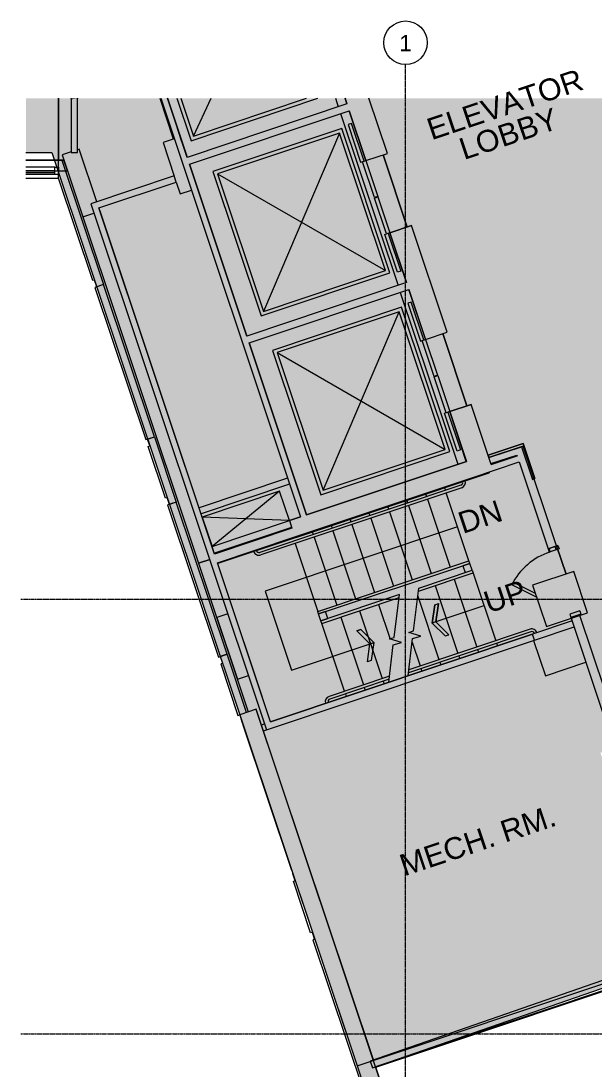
# Model space of a CAD drawing. Header units: inches. Extents: x 628 to 4002, y -382 to 1379.
# Drawn here: x 1584 to 1900, y 801 to 1379 of the extents above; entities that cross this region are included whole.
import ezdxf

# ---------------------------------------------------------------- set-up
doc = ezdxf.new("R2010")
doc.units = ezdxf.units.IN
doc.header["$MEASUREMENT"] = 0
doc.linetypes.add('Grid Line 1_2_', pattern=[0.875, 0.5, -0.125, 0.125, -0.125])
for name, color, linetype, lineweight in [('7200-WISCONSIN-AVE-6TH-FLOOR-031418_dwg', 8, 'Continuous', 9), ('A-DETL', 90, 'Continuous', 9), ('A-DETL-GENF', 92, 'Continuous', 9), ('A-DOOR', 31, 'Continuous', 13), ('A-DOOR-FRAM', 31, 'Continuous', 20), ('A-WALL', 113, 'Continuous', 13), ('A-WALL-PATT', 111, 'Continuous', 13), ('Bb-col', 7, 'Continuous', 9), ('Bb-cor', 7, 'Continuous', 9), ('Bb-glaz', 7, 'Continuous', 9), ('Bb-mullion', 7, 'Continuous', 9), ('Bb-txt', 7, 'Continuous', 9), ('I-WALL', 2, 'Continuous', 13), ('Propidex Polylines', 7, 'Continuous', 9), ('S-COLS', 52, 'Continuous', 13), ('S-GRID', 1, 'Continuous', 9), ('S-GRID-IDEN', 1, 'Continuous', 9)]:
    doc.layers.add(name, color=color, linetype=linetype, lineweight=lineweight)
doc.styles.add('Arial', font='arial.ttf', dxfattribs={"height": 12})
doc.styles.add('Swis721 Lt BT', font='swissl.ttf', dxfattribs={"height": 9})

# ---------------------------------------------------------------- blocks, each defined once
blk = doc.blocks.new('Concrete-Rectangular-Column - 24 x 24-4901126-6TH FLOOR DEMOLITION PLAN')
at = {"layer": 'S-COLS', "lineweight": 9}
blk.add_hatch(color=7, dxfattribs=at).paths.add_polyline_path([(12, -12), (12, 12), (-12, 12), (-12, -12)], flags=0)
at = {"layer": 'S-COLS', "color": 8, "lineweight": 20}
for p, q in [((12, 12), (-12, 12)), ((-12, 12), (-12, -12)), ((12, -12), (12, 12)), ((-12, -12), (12, -12))]:
    blk.add_line(p, q, dxfattribs=at)
blk = doc.blocks.new('Elevator Door-Center - 42_ x 84_-4852519-6TH FLOOR DEMOLITION PLAN')
at = {"layer": 'A-DOOR'}
for points in [[(-4.03, -8.25), (-4.03, -6.25), (-24.9, -6.25), (-24.9, -8.25)], [(17.1, -8.25), (17.1, -6.25), (-3.78, -6.25), (-3.78, -8.25), (11.88, -8.25)]]:
    blk.add_hatch(color=250, dxfattribs=at).paths.add_polyline_path(points, flags=0)
at = {"layer": 'A-DOOR', "color": 8, "lineweight": 20}
for p, q in [((-24.9, -8.25), (-24.9, -6.25)), ((-24.9, -6.25), (-4.03, -6.25)), ((-4.03, -8.25), (-24.9, -8.25)), ((-4.03, -6.25), (-4.03, -8.25)), ((-3.78, -8.25), (-3.78, -6.25)), ((-3.78, -6.25), (17.1, -6.25)), ((17.1, -8.25), (-3.78, -8.25)), ((17.1, -6.25), (17.1, -8.25))]:
    blk.add_line(p, q, dxfattribs=at)
blk = doc.blocks.new('Single Flush - OTJ_SOLIDFLUSH_ALUM-6381519-6TH FLOOR DEMOLITION PLAN')
at = {"layer": 'A-DOOR', "color": 8, "lineweight": 20}
for p, q in [((-8.65, -26.59), (0.96, -16.97)), ((3.44, -16.97), (-7.42, -27.82)), ((-7.42, -27.82), (-8.65, -26.59))]:
    blk.add_line(p, q, dxfattribs=at)
at = {"layer": 'A-DOOR', "lineweight": 9}
blk.add_arc((17.91, -2.5), 35.81, 179.5, 225, dxfattribs=at)
at = {"layer": 'A-DOOR-FRAM', "color": 8}
for p, q in [((-20, 3.25), (-20, -2.5)), ((-20, 3.25), (-18, 3.25)), ((-18, 3.25), (-18, -2.5)), ((18, 3.25), (18, -2.5)), ((18, 3.25), (20, 3.25)), ((20, 3.25), (20, -2.5)), ((-20, -2.5), (-18, -2.5)), ((18, -2.5), (20, -2.5))]:
    blk.add_line(p, q, dxfattribs=at)
blk = doc.blocks.new('Walls 3 - Walls 1-4934202-6TH FLOOR DEMOLITION PLAN')
at = {"layer": 'A-WALL', "lineweight": 9}
for points in [[(2833.37, 1153.94), (2834.67, 1154.37), (2828.65, 1172.39), (2846.67, 1178.42), (2846.23, 1179.72), (2826.91, 1173.26), (2831.18, 1160.49)], [(2751.21, 1126.48), (2751.57, 1126.59), (2745.11, 1145.92), (2725.81, 1139.46), (2726.25, 1138.16), (2744.24, 1144.18), (2744.72, 1142.75), (2745.19, 1144.5), (2751.17, 1126.59)]]:
    blk.add_hatch(color=7, dxfattribs=at).paths.add_polyline_path(points, flags=0)
at = {"layer": 'A-WALL', "color": 8, "lineweight": 20}
for p, q in [((2846.23, 1179.72), (2826.91, 1173.26)), ((2828.65, 1172.39), (2846.67, 1178.42)), ((2846.67, 1178.42), (2846.23, 1179.72)), ((2826.91, 1173.26), (2833.37, 1153.94)), ((2834.67, 1154.37), (2828.65, 1172.39)), ((2833.37, 1153.94), (2834.67, 1154.37)), ((2745.11, 1145.92), (2725.78, 1139.46)), ((2751.57, 1126.59), (2745.11, 1145.92)), ((2725.78, 1139.46), (2726.22, 1138.15)), ((2726.22, 1138.15), (2744.24, 1144.18)), ((2744.24, 1144.18), (2750.26, 1126.16)), ((2750.26, 1126.16), (2751.57, 1126.59))]:
    blk.add_line(p, q, dxfattribs=at)
blk = doc.blocks.new('7200-WISCONSIN-AVE-6TH-FLOOR-031418_dwg-5450642-6TH FLOOR DEMOLITION PLAN')
at = {"layer": 'Bb-col'}
for p, q in [((2646.76, 1336.44), (2647.79, 1333.36)), ((2649.06, 1329.57), (2653.49, 1316.3)), ((2559.59, 1303.88), (2555.78, 1315.27)), ((2565.29, 1286.81), (2560.86, 1300.08)), ((2553.6, 1290.25), (2555.81, 1283.64)), ((2555.81, 1283.64), (2561.97, 1285.7)), ((2502.03, 1271.07), (2508.19, 1273.13)), ((2511.52, 1274.24), (2510.93, 1275.99)), ((2625.52, 1106.61), (2713.76, 1136.11)), ((2726.23, 1130.25), (2726.38, 1129.78)), ((2616.05, 1103.45), (2622.2, 1105.5)), ((2596.83, 1019), (2585.42, 1053.14)), ((2772.15, 1048.08), (2749.76, 1040.6)), ((2750.87, 1037.27), (2757.37, 1017.83)), ((2757.37, 1017.83), (2779.76, 1025.32)), ((2587.35, 1015.83), (2593.51, 1017.89))]:
    blk.add_line(p, q, dxfattribs=at)
at = {"layer": 'Bb-col', "flags": 128}
for points in [[(2552.46, 1314.16), (2546.3, 1312.1), (2552.49, 1293.57)], [(2509.82, 1279.31), (2500.1, 1308.38), (2499.16, 1308.06)], [(2495.66, 1306.89), (2490.62, 1305.21), (2502.03, 1271.07)], [(2726.38, 1129.78), (2619.22, 1093.96), (2619.07, 1094.43)], [(2582.1, 1052.03), (2575.94, 1049.97), (2587.35, 1015.83)]]:
    blk.add_lwpolyline(points, dxfattribs=at)
at = {"layer": 'Bb-cor'}
for p, q in [((2499.15, 1336.44), (2499.16, 1336.41)), ((2544.49, 1336.44), (2551.99, 1314)), ((2548.7, 1336.44), (2559.59, 1303.88)), ((2553.98, 1336.44), (2561.79, 1313.06)), ((2561.79, 1313.06), (2631.73, 1336.44)), ((2563.05, 1315.59), (2625.42, 1336.44)), ((2641.49, 1336.44), (2643.04, 1331.78)), ((2647.79, 1333.36), (2646.76, 1336.44)), ((2644.32, 1327.98), (2676.02, 1233.15)), ((2658.25, 1302.07), (2649.06, 1329.57)), ((2486.59, 1298.38), (2470.6, 1298.38)), ((2560.86, 1300.08), (2592.56, 1205.24)), ((2488.03, 1294.38), (2470.6, 1294.38)), ((2470.6, 1292.38), (2488.59, 1292.38)), ((2576.35, 1294.73), (2669.05, 1241.36)), ((2668.72, 1261.29), (2669.69, 1261.61)), ((2680.76, 1234.72), (2671.57, 1262.23)), ((2671.59, 1262.25), (2683.42, 1266.2)), ((2677.29, 1229.35), (2708.99, 1134.51)), ((2691.22, 1203.44), (2682.03, 1230.93)), ((2593.83, 1201.45), (2625.53, 1106.62)), ((2609.32, 1196.09), (2702.02, 1142.73)), ((2701.69, 1162.65), (2702.66, 1162.98)), ((2713.73, 1136.1), (2704.54, 1163.59)), ((2704.56, 1163.61), (2716.39, 1167.57)), ((2727.51, 1134.38), (2741.71, 1139.13)), ((2615.07, 1126.84), (2566.24, 1110.52)), ((2616.18, 1123.52), (2567.35, 1107.2)), ((2710.74, 1122.97), (2599.77, 1085.88)), ((2711.21, 1121.55), (2600.25, 1084.46)), ((2691.29, 1118.05), (2691.77, 1116.63)), ((2701.72, 1121.54), (2702.2, 1120.12)), ((2681.81, 1111.72), (2694.33, 1074.26)), ((2692.24, 1115.21), (2704.77, 1077.75)), ((2659.99, 1107.59), (2660.47, 1106.17)), ((2660.95, 1104.75), (2673.47, 1067.29)), ((2671.38, 1108.23), (2683.9, 1070.77)), ((2617.31, 1099.65), (2574.64, 1085.39)), ((2639.13, 1100.62), (2639.6, 1099.2)), ((2649.56, 1104.11), (2650.04, 1102.68)), ((2650.51, 1101.26), (2663.04, 1063.8)), ((2619.22, 1093.96), (2576.54, 1079.7)), ((2628.7, 1097.13), (2629.17, 1095.71)), ((2629.65, 1094.29), (2642.17, 1056.82)), ((2640.08, 1097.77), (2652.6, 1060.31)), ((2619.22, 1090.8), (2631.74, 1053.34)), ((2759.31, 1088.06), (2759.94, 1086.17)), ((2585.42, 1053.14), (2576.39, 1080.16)), ((2687.26, 1064.51), (2717.42, 1074.6)), ((2706.99, 1071.11), (2719.51, 1033.65)), ((2696.55, 1067.62), (2709.08, 1030.16)), ((2686.92, 1061.74), (2698.64, 1026.67)), ((2654.82, 1053.67), (2667.34, 1016.21)), ((2665.25, 1057.16), (2671.64, 1038.06)), ((2644.39, 1050.18), (2656.91, 1012.72)), ((2749.38, 1042.05), (2681.78, 1019.45)), ((2748.91, 1043.47), (2681.98, 1021.1)), ((2605.71, 992.44), (2750.33, 1040.79)), ((2683.83, 1036.3), (2688.21, 1023.18)), ((2730.42, 1035.71), (2730.89, 1034.29)), ((2719.98, 1032.22), (2720.46, 1030.8)), ((2699.12, 1025.25), (2699.59, 1023.83)), ((2709.55, 1028.74), (2710.03, 1027.31)), ((2605.71, 992.44), (2596.83, 1019)), ((2688.69, 1021.76), (2689.16, 1020.34)), ((2671.3, 1017.53), (2637.94, 1006.38)), ((2671.09, 1015.88), (2638.42, 1004.96)), ((2667.82, 1014.79), (2668.3, 1013.36)), ((2646.96, 1007.81), (2647.43, 1006.39)), ((2657.39, 1011.3), (2657.86, 1009.88)), ((2617.33, 910.37), (2590.54, 990.51)), ((2600.61, 990.74), (2602.39, 991.33)), ((2601.72, 987.42), (2603.5, 988.01)), ((2617.33, 910.37), (2617.96, 908.48)), ((2627, 911.5), (2627.09, 911.53))]:
    blk.add_line(p, q, dxfattribs=at)
at = {"layer": 'Bb-cor', "flags": 128}
for points in [[(2470.6, 1302.38), (2490.51, 1302.38), (2513.49, 1233.63), (2509.69, 1232.36), (2508.42, 1236.15), (2507.48, 1235.83), (2488.59, 1292.38), (2488.59, 1298.63), (2488.59, 1336.44)], [(2556.08, 1336.44), (2563.05, 1315.59), (2572.96, 1336.44)], [(2643.69, 1317.24), (2601.71, 1218.86), (2669.05, 1241.36), (2643.69, 1317.24), (2576.35, 1294.73), (2601.71, 1218.86)], [(2488.59, 1298.63), (2488.59, 1302.38), (2470.6, 1302.38)], [(2574.8, 1084.9), (2573.37, 1089.18), (2616.05, 1103.45), (2567.99, 1105.31), (2511.52, 1274.24)], [(2670.62, 1261.91), (2677.59, 1241.06), (2675.69, 1240.42), (2668.72, 1261.29)], [(2634.69, 1120.22), (2702.02, 1142.73), (2676.66, 1218.6), (2609.32, 1196.09), (2634.69, 1120.22), (2676.66, 1218.6)], [(2703.59, 1163.28), (2710.56, 1142.42), (2708.66, 1141.79), (2701.69, 1162.65)], [(2725.81, 1139.48), (2745.11, 1145.93), (2751.57, 1126.6)], [(2610.66, 1119.57), (2567.99, 1105.31), (2573.37, 1089.18), (2616.05, 1103.45), (2610.66, 1119.57), (2573.37, 1089.18)], [(2633.96, 1046.7), (2633.48, 1048.12), (2632.21, 1051.91), (2715.67, 1079.81), (2715.2, 1081.23), (2702.68, 1118.7)], [(2762.63, 1089.17), (2763.26, 1087.28), (2759.94, 1086.17)], [(2670.89, 1014.23), (2673.39, 1034.77), (2677.99, 1036.09), (2671.28, 1038.17), (2673.9, 1038.92), (2676.77, 1062.59), (2633.48, 1048.12), (2637.28, 1049.39), (2636.01, 1053.18), (2632.21, 1051.91), (2631.74, 1053.34), (2715.2, 1081.23)], [(2681.58, 1017.8), (2684.08, 1038.34), (2688.67, 1039.66), (2681.97, 1041.74), (2684.58, 1042.49), (2687.46, 1066.16), (2716.94, 1076.02), (2715.67, 1079.81), (2711.88, 1078.54), (2713.15, 1074.75), (2716.94, 1076.02), (2729.94, 1037.13)], [(2646.48, 1009.23), (2633.96, 1046.7), (2676.57, 1060.94)], [(2592.41, 997.53), (2581.65, 1029.72), (2577.86, 1028.45), (2579.13, 1024.66), (2578.18, 1024.34), (2587.69, 995.89), (2588.63, 996.21), (2589.9, 992.41), (2590.54, 990.51)], [(2662.44, 805.79), (2597.76, 999.26), (2597.68, 999.23)], [(2668.62, 787.28), (2663.78, 801.77), (2839.11, 860.37), (2819.22, 919.89), (2812.34, 917.59), (2808.69, 928.5)], [(2630.01, 872.43), (2628.74, 876.23), (2627.79, 875.91), (2618.28, 904.37), (2619.23, 904.69), (2617.97, 908.48)], [(2630.04, 872.45), (2629.06, 872.12), (2657.12, 788.18), (2658.1, 788.51)]]:
    blk.add_lwpolyline(points, dxfattribs=at)
for points in [[(2600.45, 1216.33), (2671.58, 1240.1), (2644.95, 1319.77), (2573.82, 1295.99)], [(2655.4, 1301.12), (2657.3, 1301.75), (2650.33, 1322.62), (2648.43, 1321.99)], [(2541.54, 1149.69), (2513.48, 1233.63), (2508.74, 1232.04), (2536.8, 1148.1)], [(2633.42, 1117.69), (2704.55, 1141.47), (2677.92, 1221.13), (2606.79, 1197.36)], [(2688.37, 1202.49), (2690.27, 1203.12), (2683.3, 1223.98), (2681.4, 1223.35)], [(2553.59, 1113.65), (2549.8, 1112.38), (2548.53, 1116.18), (2547.58, 1115.86), (2538.07, 1144.31), (2539.02, 1144.63), (2537.76, 1148.43), (2541.55, 1149.69)], [(2581.65, 1029.72), (2553.59, 1113.65), (2548.85, 1112.07), (2576.91, 1028.13)], [(2670.9, 1109.66), (2670.43, 1111.08)], [(2681.34, 1113.14), (2680.86, 1114.57)]]:
    blk.add_lwpolyline(points, close=True, dxfattribs=at)
at = {"layer": 'Bb-cor'}
for centre, radius, start, end in [((2710.26, 1124.4), 1.5, 288.48362, 18.48361), ((2710.26, 1124.4), 3, 288.48214, 18.48213), ((2599.3, 1087.3), 3, 198.48362, 288.48362), ((2599.3, 1087.3), 1.5, 198.48215, 288.48215), ((2749.86, 1040.63), 3, 18.48214, 108.48214), ((2749.86, 1040.63), 1.5, 18.48509, 108.48509), ((2638.89, 1003.54), 3, 108.48471, 198.48471), ((2638.89, 1003.54), 1.5, 108.4851, 198.4851)]:
    blk.add_arc(centre, radius, start, end, dxfattribs=at)
at = {"layer": 'Bb-glaz'}
for p, q in [((2486.59, 1296.38), (2470.6, 1296.38)), ((2486.59, 1295.38), (2470.6, 1295.38))]:
    blk.add_line(p, q, dxfattribs=at)
at = {"layer": 'Bb-mullion', "flags": 128}
blk.add_lwpolyline([(2488.59, 1294.38), (2486.59, 1294.38), (2486.59, 1298.38), (2488.59, 1298.38)], close=True, dxfattribs=at)
at = {"layer": 'Bb-txt'}
blk.add_line((2723.48, 1056.45), (2694.72, 1046.83), dxfattribs=at)
at = {"layer": 'Bb-txt', "flags": 128}
for points in [[(2708.94, 1099.97), (2602.71, 1064.46), (2617.26, 1020.94), (2662.79, 1036.16)], [(2696.27, 1056.87), (2694.85, 1046.88), (2701.99, 1039.75), (2704.13, 1040.46), (2696.99, 1047.59), (2698.41, 1057.59), (2696.99, 1047.59), (2694.85, 1046.88), (2696.27, 1056.87), (2698.41, 1057.59)]]:
    blk.add_lwpolyline(points, dxfattribs=at)
for points in [[(2704.13, 1040.46), (2696.99, 1047.59), (2694.85, 1046.88), (2701.99, 1039.75)], [(2655.51, 1043.25), (2662.66, 1036.11), (2661.24, 1026.12), (2659.1, 1025.41), (2660.52, 1035.4), (2653.37, 1042.53)], [(2653.37, 1042.53), (2660.52, 1035.4), (2662.66, 1036.11), (2655.51, 1043.25)], [(2659.1, 1025.41), (2660.52, 1035.4), (2662.66, 1036.11), (2661.24, 1026.12)]]:
    blk.add_lwpolyline(points, close=True, dxfattribs=at)
at = {"layer": 'Propidex Polylines'}
for p, q in [((2488.59, 1336.44), (2488.59, 1302.38)), ((2667.74, 1305.23), (2681.05, 1265.4)), ((2681.05, 1265.4), (2667.74, 1305.23)), ((2700.71, 1206.6), (2714.02, 1166.76)), ((2714.02, 1166.76), (2700.71, 1206.6)), ((2727.51, 1134.38), (2741.71, 1139.13)), ((2741.71, 1139.13), (2727.51, 1134.38)), ((2763.57, 1089.49), (2768.8, 1073.87)), ((2768.8, 1073.87), (2763.57, 1089.49)), ((2751.44, 1037.47), (2773.26, 1044.76)), ((2751.44, 1037.47), (2773.26, 1044.76)), ((2601.64, 987.39), (2603.5, 988.01)), ((2601.64, 987.39), (2603.5, 988.01)), ((2839.04, 860.59), (2663.62, 801.96))]:
    blk.add_line(p, q, dxfattribs=at)
at = {"layer": 'Propidex Polylines', "flags": 128}
for points in [[(2470.6, 1296.38), (2493.57, 1296.38), (2491.56, 1302.38), (2488.59, 1302.38), (2488.59, 1336.44)], [(2488.59, 1302.38), (2491.56, 1302.38), (2493.57, 1296.38), (2565.95, 1079.84), (2572.12, 1081.9)], [(2620.02, 1094.75), (2620.17, 1094.28), (2726.38, 1129.79), (2726.23, 1130.25)], [(2726.23, 1130.25), (2726.38, 1129.79), (2620.17, 1094.28), (2620.02, 1094.75)], [(2572.12, 1081.9), (2565.95, 1079.84), (2593.36, 997.85)], [(2812.34, 917.59), (2819.22, 919.89), (2839.04, 860.59), (2663.62, 801.96)]]:
    blk.add_lwpolyline(points, dxfattribs=at)
at = {"layer": 'Bb-txt', "char_height": 12, "attachment_point": 1, "rotation": 18.48333, "line_spacing_factor": 0.941778, "style": 'Arial'}
for s, insert, width in [('ELEVATOR', (2690.72, 1324.62), 106.8075), ('LOBBY', (2708.61, 1313.71), 66.5527), ('DN', (2707.97, 1107.37), 28.7954), ('UP', (2722.14, 1063.54), 27.767), ('MECH. RM.', (2675.67, 918.43), 106.5136)]:
    blk.add_mtext(s, dxfattribs=dict(at, insert=insert, width=width))
blk = doc.blocks.new('Grid - Grid Head - Circle-50561-6TH FLOOR DEMOLITION PLAN')
at = {"layer": 'S-GRID-IDEN'}
blk.add_circle((0, 0), 0.125, dxfattribs=at)

msp = doc.modelspace()

# ---------------------------------------------------------------- hatches: boundary and pattern name
at = {"layer": 'A-DETL-GENF'}
h = msp.add_hatch(color=9, dxfattribs=at)
h.paths.add_polyline_path([(2940.08, 691.12), (2945.43, 691.12), (2945.43, 712.12), (2899.18, 712.12), (2899.18, 691.12), (2920.18, 691.12)], flags=0)
h.paths.add_polyline_path([(3028.18, 715.62), (3076.18, 715.62), (3076.18, 808.12), (3075.68, 808.12), (3075.68, 831.12), (3072.93, 831.12), (3072.93, 833.98), (3032.93, 833.98), (3032.93, 831.12), (3031.68, 831.12), (3031.68, 808.62), (2899.18, 808.62), (2899.18, 715.62), (3004.68, 715.62)], flags=0)
h.paths.add_polyline_path([(2859.68, 715.62), (2895.68, 715.62), (2895.68, 831.12), (2859.68, 831.12), (2859.68, 808.12), (2835.68, 808.12), (2835.68, 831.12), (2833.93, 831.12), (2833.93, 833.98), (2793.93, 833.98), (2793.93, 831.12), (2791.68, 831.12), (2791.68, 715.62), (2835.68, 715.62)], flags=0)
h.paths.add_polyline_path([(2759.18, 715.62), (2788.18, 715.62), (2788.18, 831.12), (2759.18, 831.12), (2759.18, 780.56)], flags=0)
h.paths.add_polyline_path([(3096.24, 766.13), (3098.43, 766.13), (3098.43, 808.12), (3079.68, 808.12), (3079.68, 766.13), (3084.99, 766.13)], flags=0)
h.paths.add_polyline_path([(1964.37, 1211.78), (1957.75, 1231.58), (1959.65, 1232.21), (1966.27, 1212.41), (1964.88, 1211.95)], flags=0)
h.paths.add_polyline_path([(1931.4, 1310.42), (1924.78, 1330.21), (1926.68, 1330.85), (1933.3, 1311.05)], flags=0)
h.paths.add_polyline_path([(1778.03, 805.76), (1949.48, 865.19), (1932.68, 915.45), (1924.38, 912.67), (1903.46, 975.27), (1911.29, 977.89), (1887.34, 1049.52), (1873.62, 1044.93), (1866.01, 1067.69), (1888.77, 1075.3), (1896.38, 1052.54), (1892.08, 1051.1), (1917.14, 976.15), (1909.31, 973.54), (1928.02, 917.58), (1934.89, 919.88), (1953.52, 864.14), (2038.06, 892.4), (2036.98, 895.52), (2037.45, 895.68), (2019.28, 948.09), (2056.29, 960.45), (2062, 943.39), (2106.57, 958.29), (2098.57, 982.23), (2101.89, 983.34), (2102.6, 981.21), (2150.97, 997.38), (2149.7, 1001.17), (2153.49, 1002.44), (2152.23, 1006.23), (2156.02, 1007.5), (2143.97, 1043.54), (2140.17, 1042.29), (2138.91, 1046.07), (2135.12, 1044.8), (2133.85, 1048.59), (2128.16, 1046.69), (2127.05, 1050.01), (2161.19, 1061.42), (2109.2, 1216.96), (1960.77, 1167.35), (1992.63, 1072.03), (2034.84, 1086.14), (2054.97, 1025.91), (2084.37, 1035.74), (2089.21, 1021.28), (2085.89, 1020.17), (2082.16, 1031.31), (2044.76, 1018.81), (2043.65, 1022.13), (2046.43, 1023.06), (2028.2, 1077.6), (1984.58, 1063.01), (2002.81, 1008.48), (2011.4, 1011.35), (2012.51, 1008.03), (2000.6, 1004.05), (1950.35, 1154.37), (1949.04, 1153.94), (1942.58, 1173.26), (1961.91, 1179.72), (1952.52, 1207.82), (1964.37, 1211.78), (1973.57, 1184.28), (2054.18, 1211.22), (2022.48, 1306.07), (1941.86, 1279.12), (1951.06, 1251.61), (1939.2, 1247.65), (1919.57, 1306.46), (1931.4, 1310.42), (1940.59, 1282.91), (2021.21, 1309.86), (2012.33, 1336.44), (1924.81, 1336.44), (1926.6, 1331.08), (1924.7, 1330.45), (1922.7, 1336.44), (1775.64, 1336.44), (1785.81, 1306.03), (1773.95, 1302.07), (1764.76, 1329.57), (1676.53, 1300.08), (1708.23, 1205.24), (1796.46, 1234.73), (1787.27, 1262.24), (1799.12, 1266.2), (1818.78, 1207.4), (1806.92, 1203.43), (1797.73, 1230.94), (1709.5, 1201.45), (1741.2, 1106.6), (1829.43, 1136.1), (1820.24, 1163.6), (1832.09, 1167.56), (1841.49, 1139.47), (1860.78, 1145.92), (1867.24, 1126.59), (1866.89, 1126.48), (1879.25, 1089.49), (1874.51, 1087.9), (1858.5, 1135.8), (1692.06, 1080.16), (1721.39, 992.43), (1866.01, 1040.78), (1867.12, 1037.46), (1719.18, 988), (1622.17, 1278.2), (1668.17, 1293.58), (1669.28, 1290.26), (1626.6, 1275.99), (1690.48, 1084.9), (1733.15, 1099.17), (1731.72, 1103.43), (1737.88, 1105.49), (1660.69, 1336.44), (1614.83, 1336.4), (1614.83, 1306.46), (1611.33, 1306.46), (1611.33, 1335.83), (1611.13, 1336.44), (1586.27, 1336.44), (1586.27, 1306.46), (1600.64, 1306.46), (1704.33, 996.28), (1713.34, 999.29), (1776.39, 810.66)], flags=0)
h.paths.add_polyline_path([(3004.68, 812.12), (3028.18, 812.12), (3028.18, 831.12), (3004.68, 831.12), (3004.68, 830.88)], flags=0)
h.paths.add_polyline_path([(2899.18, 812.12), (3001.18, 812.12), (3001.18, 831.12), (2987.68, 831.12), (2987.68, 833.98), (2912.68, 833.98), (2912.68, 831.12), (2899.18, 831.12), (2899.18, 825.79)], flags=0)
h.paths.add_polyline_path([(2041.85, 893.66), (2050.69, 896.62), (2830.14, 896.62), (2830.14, 1046.38), (2808.93, 1046.38), (2808.93, 1073.88), (2830.14, 1073.88), (2830.14, 1311.48), (2827.68, 1311.48), (2827.68, 1309.88), (2825.68, 1309.88), (2825.68, 1311.48), (2749.68, 1311.48), (2749.68, 1309.88), (2747.68, 1309.88), (2747.68, 1311.48), (2707.68, 1311.48), (2707.68, 1309.88), (2705.68, 1309.88), (2705.68, 1311.48), (2629.68, 1311.48), (2629.68, 1309.88), (2627.68, 1309.88), (2627.68, 1311.48), (2587.68, 1311.48), (2587.68, 1309.88), (2585.68, 1309.88), (2585.68, 1311.48), (2509.68, 1311.48), (2509.68, 1309.88), (2507.68, 1309.88), (2507.68, 1311.48), (2467.68, 1311.48), (2467.68, 1309.88), (2465.68, 1309.88), (2465.68, 1311.48), (2389.68, 1311.48), (2389.68, 1309.88), (2387.68, 1309.88), (2387.68, 1311.48), (2347.68, 1311.48), (2347.68, 1309.88), (2345.68, 1309.88), (2345.68, 1311.48), (2269.68, 1311.48), (2269.68, 1309.88), (2267.68, 1309.88), (2267.68, 1311.48), (2227.68, 1311.48), (2227.68, 1309.88), (2225.68, 1309.88), (2225.68, 1311.48), (2149.68, 1311.48), (2149.68, 1309.88), (2147.68, 1309.88), (2147.68, 1307.13), (2108.42, 1307.13), (2108.42, 1311.48), (2090.78, 1311.48), (2118.44, 1228.75), (2064.85, 1210.84), (2066.83, 1204.91), (2110.46, 1219.49), (2163.09, 1062.06), (2165.93, 1063.01), (2126.68, 1180.45), (2126.68, 1285.62), (2128.68, 1285.62), (2128.68, 1180.77), (2187.17, 1005.79), (2103.71, 977.89), (2114.36, 946.01), (2033.12, 918.86), (2041.15, 895.68)], flags=0)
h.paths.add_polyline_path([(2031.6, 923.23), (2057.89, 932.01), (2050.29, 954.76), (2023.75, 945.89), (2028.17, 933.12)], flags=0)
h.paths.add_polyline_path([(2061.21, 933.12), (2061.68, 933.28), (2060.14, 937.89), (2059.67, 937.73)], flags=0)
h.paths.add_polyline_path([(2065, 934.39), (2109.58, 949.29), (2108.04, 953.9), (2063.46, 939), (2064.81, 934.95)], flags=0)
h.paths.add_polyline_path([(2058.2, 942.12), (2058.68, 942.28), (2054.08, 956.03), (2053.61, 955.87), (2057.89, 943.05)], flags=0)
h.paths.add_polyline_path([(2152.87, 998.01), (2184.16, 1008.47), (2166.89, 1060.16), (2166.41, 1060), (2174.02, 1037.24), (2151.26, 1029.63), (2143.65, 1052.39), (2135.59, 1049.7), (2136.38, 1047.33), (2140.17, 1048.6), (2141.44, 1044.8), (2145.24, 1046.07), (2158.55, 1006.24), (2154.76, 1004.97), (2156.02, 1001.17), (2152.23, 999.91), (2152.82, 998.14)], flags=0)
h.paths.add_polyline_path([(2379.68, 1048.12), (2355.68, 1048.12), (2355.68, 1072.12), (2379.68, 1072.12)], flags=0)
h.paths.add_polyline_path([(2811.93, 1049.38), (2830.14, 1049.38), (2830.14, 1070.88), (2811.93, 1070.88)], flags=0)
h.paths.add_polyline_path([(2615.3, 1050.25), (2600.55, 1050.25), (2600.55, 1064.25), (2615.3, 1064.25)], flags=0)
h.paths.add_polyline_path([(2621.62, 1050.25), (2621.62, 1064.25), (2636.37, 1064.25), (2636.37, 1050.25)], flags=0)
h.paths.add_polyline_path([(1981.25, 1068.23), (1990.74, 1071.4), (1958.24, 1168.61), (1964.88, 1170.83), (1962.98, 1176.52), (1946.86, 1171.13), (1980.19, 1071.4)], flags=0)
h.paths.add_polyline_path([(1843.19, 1134.37), (1857.39, 1139.12), (1857.23, 1139.59), (1843.03, 1134.84)], flags=0)
h.paths.add_polyline_path([(1818.34, 1162.97), (1811.72, 1182.77), (1813.62, 1183.4), (1820.24, 1163.6)], flags=0)
h.paths.add_polyline_path([(1811.64, 1183), (1805.03, 1202.8), (1806.92, 1203.43), (1813.54, 1183.64), (1811.72, 1183.03)], flags=0)
h.paths.add_polyline_path([(2057.5, 1212.33), (2113.93, 1231.2), (2078.75, 1336.44), (2016.02, 1336.44), (2056.81, 1214.39)], flags=0)
h.paths.add_polyline_path([(1957.67, 1231.82), (1951.06, 1251.61), (1952.95, 1252.25), (1959.57, 1232.45), (1957.75, 1231.84)], flags=0)
h.paths.add_polyline_path([(1785.37, 1261.6), (1778.75, 1281.4), (1780.65, 1282.03), (1787.27, 1262.24)], flags=0)
h.paths.add_polyline_path([(1778.67, 1281.64), (1772.06, 1301.44), (1773.95, 1302.07), (1780.57, 1282.27), (1778.75, 1281.66)], flags=0)
h.paths.add_polyline_path([(2600.55, 1293.13), (2600.55, 1307.13), (2615.3, 1307.13), (2615.3, 1293.13), (2600.55, 1293.13)], flags=0)
h.paths.add_polyline_path([(2375.05, 1293.13), (2360.3, 1293.13), (2360.3, 1307.13), (2375.05, 1307.13)], flags=0)
h.paths.add_polyline_path([(2134.8, 1293.13), (2120.05, 1293.13), (2120.05, 1307.13), (2134.8, 1307.13)], flags=0)
h.paths.add_polyline_path([(1675.26, 1303.87), (1763.49, 1333.37), (1762.46, 1336.44), (1664.38, 1336.44), (1674.4, 1306.46)], flags=0)
at = {"layer": 'A-WALL-PATT', "lineweight": 9}
for points in [[(1611.33, 1335.83), (1614.82, 1336.44), (1611.13, 1336.44)], [(1611.33, 1306.46), (1614.83, 1306.46), (1614.83, 1336.4), (1611.33, 1335.83)], [(1737.88, 1105.49), (1741.2, 1106.6), (1664.38, 1336.44), (1660.69, 1336.44), (1717.02, 1167.92)], [(1676.53, 1300.08), (1764.76, 1329.57), (1763.49, 1333.37), (1675.26, 1303.87)], [(1626.6, 1275.99), (1669.28, 1290.26), (1668.17, 1293.58), (1625.49, 1279.31), (1625.86, 1278.2)], [(1718.07, 991.32), (1721.39, 992.43), (1625.49, 1279.31), (1622.17, 1278.2), (1715.37, 999.4)], [(1709.5, 1201.45), (1797.73, 1230.94), (1796.46, 1234.73), (1708.23, 1205.24)], [(1843.03, 1134.84), (1857.23, 1139.59), (1856.13, 1142.91), (1841.92, 1138.16), (1842.71, 1135.8)], [(1734.73, 1094.42), (1832.44, 1127.09), (1829.43, 1136.1), (1731.72, 1103.43), (1733.94, 1096.79)], [(1832.44, 1127.09), (1832.44, 1127.09), (1858.5, 1135.8), (1857.39, 1139.12), (1831.33, 1130.41)], [(1692.06, 1080.16), (1734.73, 1094.42), (1733.15, 1099.17), (1690.48, 1084.9)], [(1719.18, 988), (1867.12, 1037.46), (1866.01, 1040.78), (1718.07, 991.32)], [(1779.3, 801.96), (1950.75, 861.39), (1949.48, 865.19), (1778.03, 805.76)]]:
    msp.add_hatch(color=7, dxfattribs=at).paths.add_polyline_path(points, flags=0)
h = msp.add_hatch(color=7, dxfattribs=at)
h.paths.add_polyline_path([(1831.33, 1130.41), (1843.19, 1134.37), (1832.09, 1167.56), (1820.24, 1163.6), (1830.01, 1134.37)], flags=0)
h.paths.add_polyline_path([(1806.92, 1203.43), (1818.78, 1207.4), (1799.12, 1266.2), (1787.27, 1262.24), (1805.6, 1207.4)], flags=0)
h.paths.add_polyline_path([(1773.95, 1302.07), (1785.81, 1306.03), (1775.64, 1336.44), (1762.46, 1336.44), (1772.63, 1306.03)], flags=0)
h = msp.add_hatch(color=7, dxfattribs=at)
h.paths.add_polyline_path([(1912.4, 974.57), (1917.14, 976.15), (1892.06, 1051.1), (1887.34, 1049.52), (1911.87, 976.15)], flags=0)
h.paths.add_polyline_path([(1874.51, 1087.9), (1879.25, 1089.49), (1860.87, 1144.5), (1860.39, 1142.75), (1859.92, 1144.18), (1856.13, 1142.91), (1873.98, 1089.49)], flags=0)
h = msp.add_hatch(color=7, dxfattribs=at)
h.paths.add_polyline_path([(1906.16, 392.49), (1915.17, 395.5), (1903.07, 431.68), (1894.06, 428.67), (1903.07, 401.71)], flags=0)
h.paths.add_polyline_path([(1866.02, 512.54), (1875.03, 515.55), (1872.83, 522.16), (1868.6, 520.75), (1860.99, 543.51), (1865.22, 544.93), (1863.01, 551.54), (1854, 548.52), (1865.02, 515.55)], flags=0)
h.paths.add_polyline_path([(1825.96, 632.4), (1834.97, 635.41), (1822.89, 671.55), (1813.88, 668.54), (1815.95, 662.36)], flags=0)
h.paths.add_polyline_path([(1785.82, 752.47), (1794.83, 755.48), (1792.61, 762.12), (1788.31, 760.69), (1780.7, 783.45), (1785.01, 784.88), (1713.34, 999.29), (1704.33, 996.28), (1783.08, 760.69)], flags=0)

# ---------------------------------------------------------------- linework, layer by layer
at = {"layer": 'A-DETL'}
for p, q in [((1586.27, 1306.46), (1600.64, 1306.46)), ((1600.64, 1306.46), (1769.1, 802.49)), ((1769.1, 802.49), (2050.69, 896.62))]:
    msp.add_line(p, q, dxfattribs=at)
at = {"layer": 'A-WALL', "color": 8, "lineweight": 20}
for p, q in [((1829.43, 1136.1), (1741.2, 1106.6)), ((1734.73, 1094.42), (1832.44, 1127.09)), ((1737.88, 1105.49), (1731.72, 1103.43)), ((1731.72, 1103.43), (1733.15, 1099.17)), ((1713.34, 999.29), (1704.33, 996.28)), ((1704.33, 996.28), (1825.96, 632.4)), ((1784.21, 787.26), (1713.34, 999.29))]:
    msp.add_line(p, q, dxfattribs=at)
at = {"layer": 'I-WALL', "color": 8, "lineweight": 20}
for p, q in [((1611.13, 1336.44), (1611.33, 1335.83)), ((1614.83, 1336.4), (1614.82, 1336.44)), ((1614.83, 1306.46), (1614.83, 1336.4)), ((1660.69, 1336.44), (1737.88, 1105.49)), ((1675.26, 1303.87), (1664.38, 1336.44)), ((1762.46, 1336.44), (1763.49, 1333.37)), ((1785.81, 1306.03), (1775.64, 1336.44)), ((1611.33, 1335.83), (1611.33, 1306.46)), ((1763.49, 1333.37), (1675.26, 1303.87)), ((1676.53, 1300.08), (1764.76, 1329.57)), ((1764.76, 1329.57), (1773.95, 1302.07)), ((1611.33, 1306.46), (1614.83, 1306.46)), ((1773.95, 1302.07), (1785.81, 1306.03)), ((1708.23, 1205.24), (1676.53, 1300.08)), ((1668.17, 1293.58), (1622.17, 1278.2)), ((1626.6, 1275.99), (1669.28, 1290.26)), ((1669.28, 1290.26), (1668.17, 1293.58)), ((1622.17, 1278.2), (1719.18, 988)), ((1690.48, 1084.9), (1626.6, 1275.99)), ((1799.12, 1266.2), (1787.27, 1262.24)), ((1787.27, 1262.24), (1796.46, 1234.73)), ((1818.78, 1207.4), (1799.12, 1266.2)), ((1796.46, 1234.73), (1708.23, 1205.24)), ((1709.5, 1201.45), (1797.73, 1230.94)), ((1797.73, 1230.94), (1806.92, 1203.43)), ((1806.92, 1203.43), (1818.78, 1207.4)), ((1741.2, 1106.6), (1709.5, 1201.45)), ((1832.09, 1167.56), (1820.24, 1163.6)), ((1820.24, 1163.6), (1829.43, 1136.1)), ((1843.19, 1134.37), (1832.09, 1167.56)), ((1860.87, 1144.5), (1841.92, 1138.16)), ((1843.03, 1134.84), (1857.23, 1139.59)), ((1857.23, 1139.59), (1857.39, 1139.12)), ((1879.25, 1089.49), (1860.87, 1144.5)), ((1832.44, 1127.09), (1858.5, 1135.8)), ((1857.39, 1139.12), (1843.19, 1134.37)), ((1858.5, 1135.8), (1874.51, 1087.9)), ((1733.15, 1099.17), (1690.48, 1084.9)), ((1692.06, 1080.16), (1734.73, 1094.42)), ((1874.51, 1087.9), (1879.25, 1089.49)), ((1721.39, 992.43), (1692.06, 1080.16)), ((1887.34, 1049.52), (1911.29, 977.89)), ((1917.14, 976.15), (1892.08, 1051.1)), ((1719.18, 988), (1867.12, 1037.46)), ((1866.01, 1040.78), (1721.39, 992.43)), ((1867.12, 1037.46), (1866.01, 1040.78)), ((1949.48, 865.19), (1776.39, 805.19)), ((1777.7, 801.41), (1950.75, 861.39)), ((1776.39, 805.19), (1777.7, 801.41))]:
    msp.add_line(p, q, dxfattribs=at)
at = {"layer": 'S-GRID', "linetype": 'Grid Line 1_2_'}
for p, q in [((1795.89, -16.1), (1795.89, 1355.13)), ((1583.56, 1060.12), (3978.17, 1060.12)), ((1583.56, 820.12), (3978.17, 820.12))]:
    msp.add_line(p, q, dxfattribs=at)

# ---------------------------------------------------------------- block references
at = {"layer": '7200-WISCONSIN-AVE-6TH-FLOOR-031418_dwg', "color": 7}
msp.add_blockref('7200-WISCONSIN-AVE-6TH-FLOOR-031418_dwg-5450642-6TH FLOOR DEMOLITION PLAN', (-884.32, 0), dxfattribs=at)
msp.add_blockref('7200-WISCONSIN-AVE-6TH-FLOOR-031418_dwg-5450642-6TH FLOOR DEMOLITION PLAN', (-884.32, 0), dxfattribs=at)
msp.add_blockref('7200-WISCONSIN-AVE-6TH-FLOOR-031418_dwg-5450642-6TH FLOOR DEMOLITION PLAN', (-884.32, 0), dxfattribs=at)
at = {"layer": 'A-DOOR'}
for name, p, rotation in [('Elevator Door-Center - 42_ x 84_-4852519-6TH FLOOR DEMOLITION PLAN', (1787.78, 1280.43), 288.4834118739122), ('Elevator Door-Center - 42_ x 84_-4852519-6TH FLOOR DEMOLITION PLAN', (1820.75, 1181.8), 288.4834118739122), ('Single Flush - OTJ_SOLIDFLUSH_ALUM-6381519-6TH FLOOR DEMOLITION PLAN', (1883.22, 1069.73), 288.4832088964556)]:
    msp.add_blockref(name, p, dxfattribs=dict(at, rotation=rotation))
at = {"layer": 'A-WALL', "lineweight": 9}
msp.add_blockref('Walls 3 - Walls 1-4934202-6TH FLOOR DEMOLITION PLAN', (-884.32, 0), dxfattribs=at)
at = {"layer": 'S-COLS', "lineweight": 9, "rotation": 18.4833333333335}
msp.add_blockref('Concrete-Rectangular-Column - 24 x 24-4901126-6TH FLOOR DEMOLITION PLAN', (1881.2, 1060.12), dxfattribs=at)
at = {"layer": 'S-GRID-IDEN', "xscale": 95.99999999999994, "yscale": 95.99999999999994, "zscale": 95.99999999999994}
msp.add_blockref('Grid - Grid Head - Circle-50561-6TH FLOOR DEMOLITION PLAN', (1795.89, 1367.13), dxfattribs=at)

# ---------------------------------------------------------------- texts
at = {"layer": 'S-GRID-IDEN', "insert": (1792.39, 1371.42), "char_height": 9, "width": 8.181, "attachment_point": 1, "style": 'Swis721 Lt BT'}
msp.add_mtext('1', dxfattribs=at)

doc.saveas('drawing.dxf')
